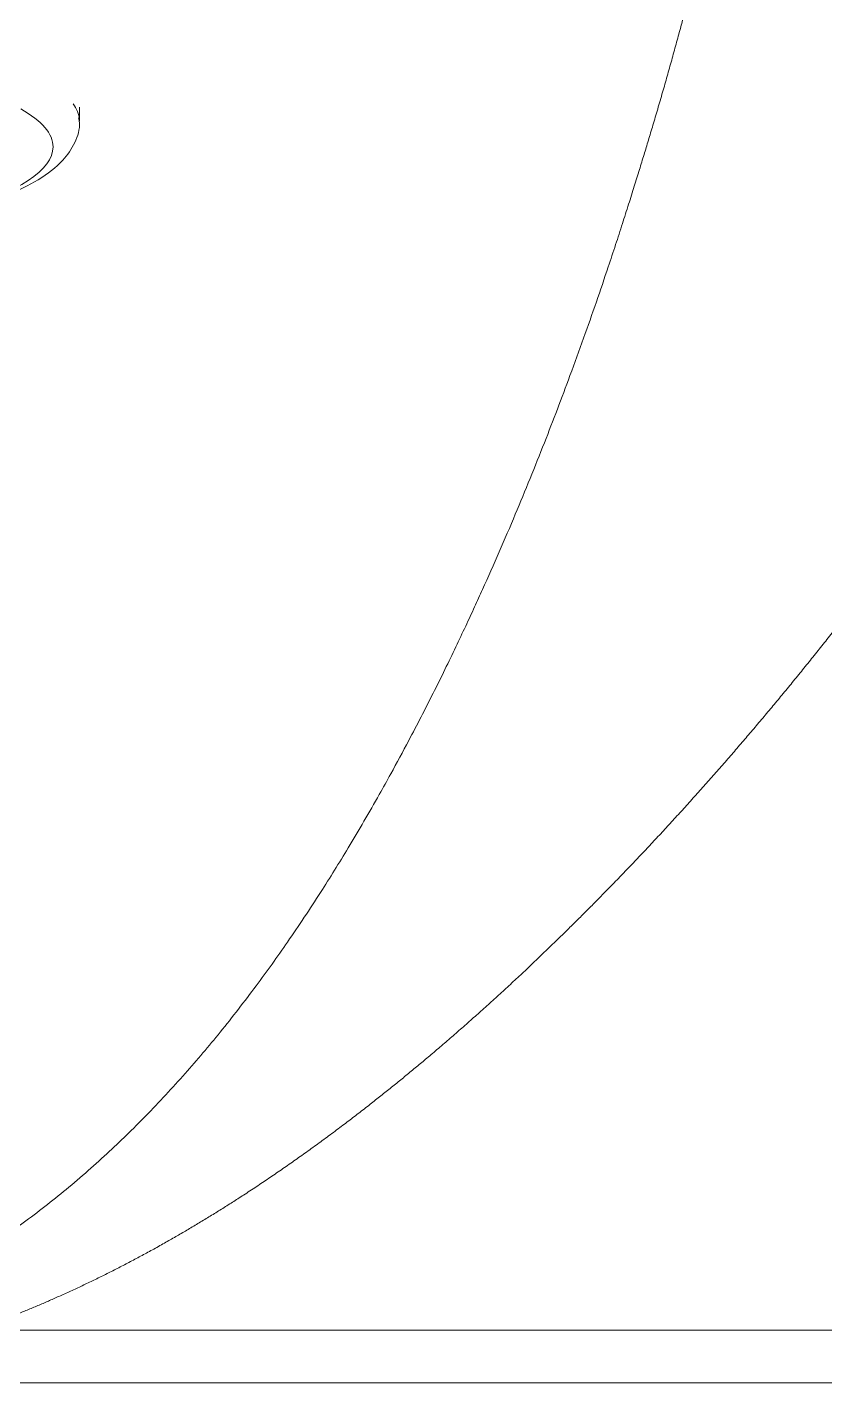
# Model space of a CAD drawing. Extents: x 10170 to 11010, y -16669 to -16075.
# Drawn here: x 10559.46 to 10574.6, y -16507.42 to -16481.69 of the extents above; entities that cross this region are included whole.
import ezdxf

# ---------------------------------------------------------------- set-up
doc = ezdxf.new("R2010")
doc.units = 0
doc.header["$MEASUREMENT"] = 0
doc.linetypes.add('HIDDEN2', pattern=[4.7625, 3.175, -1.5875])
doc.layers.add('1', color=4, linetype='HIDDEN2', lineweight=13)

msp = doc.modelspace()

# ---------------------------------------------------------------- linework, layer by layer
at = {"layer": '1', "color": 7, "linetype": 'Continuous', "lineweight": 18}
for p, q in [((10560.45336, -16483.47483), (10560.45336, -16483.2047)), ((10661.20336, -16507.42325), (10558.45432, -16507.42325))]:
    msp.add_line(p, q, dxfattribs=at)
at = {"layer": '1', "color": 1, "linetype": 'Continuous', "lineweight": 13}
msp.add_line((10558.45432, -16506.42325), (10661.20336, -16506.42325), dxfattribs=at)
for centre, major_axis, start_param, end_param in [((10551.20336, -16483.96202), (8.75, 0), 0, 0.37659847), ((10551.20336, -16483.47483), (-9.25, 0), 3.15720251, 3.30210834), ((10551.20336, -16483.96202), (8.75, 0), 5.62413801, 6.28318531)]:
    msp.add_ellipse(centre, major_axis=major_axis, ratio=0.22495105, start_param=start_param, end_param=end_param, dxfattribs=at)
at = {"layer": '1', "color": 7, "linetype": 'Continuous', "lineweight": 18}
msp.add_ellipse((10551.20336, -16483.47483), major_axis=(-9.25, 0), ratio=0.22495105, start_param=3.1415925, end_param=3.15720251, dxfattribs=at)
at = {"layer": '1', "color": 1, "linetype": 'Continuous', "lineweight": 13}
for points, degree, knots in [([(10553.77624, -16507.00173), (10553.79597, -16506.99698), (10553.83543, -16506.98748), (10553.89458, -16506.97293), (10553.95373, -16506.95814), (10554.01288, -16506.94311), (10554.07203, -16506.92782), (10554.13118, -16506.91229), (10554.19032, -16506.89651), (10554.24947, -16506.88048), (10554.3086, -16506.8642), (10554.36774, -16506.84766), (10554.42687, -16506.83088), (10554.486, -16506.81384), (10554.54511, -16506.79655), (10554.60423, -16506.779), (10554.66333, -16506.7612), (10554.72243, -16506.74314), (10554.78153, -16506.72483), (10554.84061, -16506.70625), (10554.89968, -16506.68742), (10554.95875, -16506.66833), (10555.0178, -16506.64898), (10555.07685, -16506.62937), (10555.13588, -16506.60949), (10555.1949, -16506.58936), (10555.25392, -16506.56896), (10555.31291, -16506.54829), (10555.3719, -16506.52736), (10555.43087, -16506.50616), (10555.48983, -16506.48469), (10555.54877, -16506.46296), (10555.75045, -16506.38765), (10556.09488, -16506.25151), (10556.5791, -16506.04076), (10557.06335, -16505.80985), (10557.53446, -16505.56471), (10557.99332, -16505.30577), (10558.44097, -16505.03342), (10558.89026, -16504.73942), (10559.46772, -16504.33377), (10560.17298, -16503.78739), (10560.96473, -16503.09595), (10561.73498, -16502.3453), (10562.45113, -16501.57319), (10563.14961, -16500.74673), (10563.79595, -16499.91321), (10564.43056, -16499.02685), (10565.01122, -16498.15301), (10565.59098, -16497.21857), (10566.02871, -16496.46637), (10566.40757, -16495.78473), (10566.75177, -16495.14575), (10567.09298, -16494.48302), (10567.38701, -16493.88968), (10567.59295, -16493.46401), (10567.78003, -16493.06865), (10567.94876, -16492.70481), (10568.27029, -16491.99887), (10568.7218, -16490.96203), (10569.272, -16489.6081), (10569.69709, -16488.49287), (10570.02122, -16487.60098), (10570.26294, -16486.91258), (10570.46431, -16486.31997), (10570.62819, -16485.82477), (10570.75687, -16485.42823), (10570.87472, -16485.05866), (10570.98213, -16484.7166), (10571.07949, -16484.40252), (10571.15458, -16484.15794), (10571.21122, -16483.9723), (10571.25288, -16483.83485), (10571.29553, -16483.69321), (10571.33916, -16483.54734), (10571.38371, -16483.39721), (10571.42917, -16483.24282), (10571.47551, -16483.08412), (10571.53581, -16482.87569), (10571.60908, -16482.61916), (10571.6942, -16482.31615), (10571.77767, -16482.0139), (10571.85507, -16481.72877), (10571.92672, -16481.46054), (10571.9929, -16481.20901), (10572.05807, -16480.95758), (10572.12221, -16480.70624), (10572.18532, -16480.45503), (10572.24738, -16480.20395), (10572.30841, -16479.95302), (10572.36836, -16479.70224), (10572.42733, -16479.45166), (10572.4658, -16479.28454), (10572.48501, -16479.20105)], 3, [0, 0, 0, 0, 0.00168379, 0.00336923, 0.00505631, 0.00674507, 0.00843551, 0.01012765, 0.01182152, 0.01351712, 0.01521448, 0.01691362, 0.01861455, 0.02031729, 0.02202186, 0.02372829, 0.02543658, 0.02714677, 0.02885887, 0.03057291, 0.0322889, 0.03400687, 0.03572684, 0.03744883, 0.03917287, 0.04089898, 0.04262718, 0.04435751, 0.04608998, 0.04782461, 0.04956145, 0.0513005, 0.05304181, 0.06743955, 0.08205451, 0.09690475, 0.11201086, 0.12618838, 0.14070758, 0.15559107, 0.17086435, 0.1994577, 0.22989201, 0.25853202, 0.28931781, 0.31804105, 0.34931538, 0.37801053, 0.40995572, 0.43801173, 0.47125104, 0.48394425, 0.50447861, 0.53320036, 0.54771243, 0.56125464, 0.57379685, 0.58531091, 0.59577082, 0.64062604, 0.68297088, 0.72251033, 0.74452088, 0.76580154, 0.78631571, 0.79934453, 0.81154622, 0.82290315, 0.83339917, 0.84301964, 0.85175145, 0.8558161, 0.8600052, 0.86431946, 0.86875962, 0.87332642, 0.8780206, 0.88284293, 0.88779418, 0.89701247, 0.90619817, 0.91535023, 0.9244676, 0.93206949, 0.93966174, 0.9472439, 0.95481554, 0.96237621, 0.96992548, 0.97746293, 0.98498811, 0.99250061, 1, 1, 1, 1]), ([(10581.74271, -16481.91784), (10581.08888, -16483.32416), (10580.34795, -16484.70976), (10579.99636, -16485.36728), (10579.62477, -16486.02082), (10579.23687, -16486.70305), (10578.88671, -16487.28199), (10578.70819, -16487.57714), (10578.52475, -16487.8664), (10578.37765, -16488.09834), (10578.17216, -16488.41286), (10577.82494, -16488.9443), (10577.46126, -16489.47658), (10576.74975, -16490.51792), (10575.99769, -16491.53667), (10574.50424, -16493.55968), (10572.89579, -16495.42192), (10571.25971, -16497.31614), (10569.57469, -16498.96166), (10567.78209, -16500.71223), (10566.00541, -16502.10801), (10564.05469, -16503.64051), (10562.14401, -16504.72658), (10560.2912, -16505.77976), (10558.45436, -16506.42323)], 2, [0, 0, 0, 0.07262176, 0.07262176, 0.10893263, 0.10893263, 0.14524351, 0.14524351, 0.16339895, 0.16339895, 0.18155439, 0.18155439, 0.21786527, 0.21786527, 0.29048702, 0.29048702, 0.43573054, 0.43573054, 0.58097405, 0.58097405, 0.72621756, 0.72621756, 0.87146107, 0.87146107, 1, 1, 1])]:
    msp.add_open_spline(points, degree=degree, knots=knots, dxfattribs=at)
at = {"layer": '1', "color": 7, "linetype": 'Continuous', "lineweight": 18}
msp.add_open_spline([(10558.27088, -16485.1546), (10558.29534, -16485.14842), (10558.60776, -16485.06781), (10559.09205, -16484.88304), (10559.70205, -16484.59063), (10560.12212, -16484.26929), (10560.37424, -16483.90257), (10560.47566, -16483.59689), (10560.44419, -16483.44203), (10560.43631, -16483.4127)], degree=3, knots=[0, 0, 0, 0, 0.01762285, 0.22743882, 0.44152181, 0.6633301, 0.8216327, 0.96645812, 1, 1, 1, 1], dxfattribs=at)

doc.saveas('drawing.dxf')
